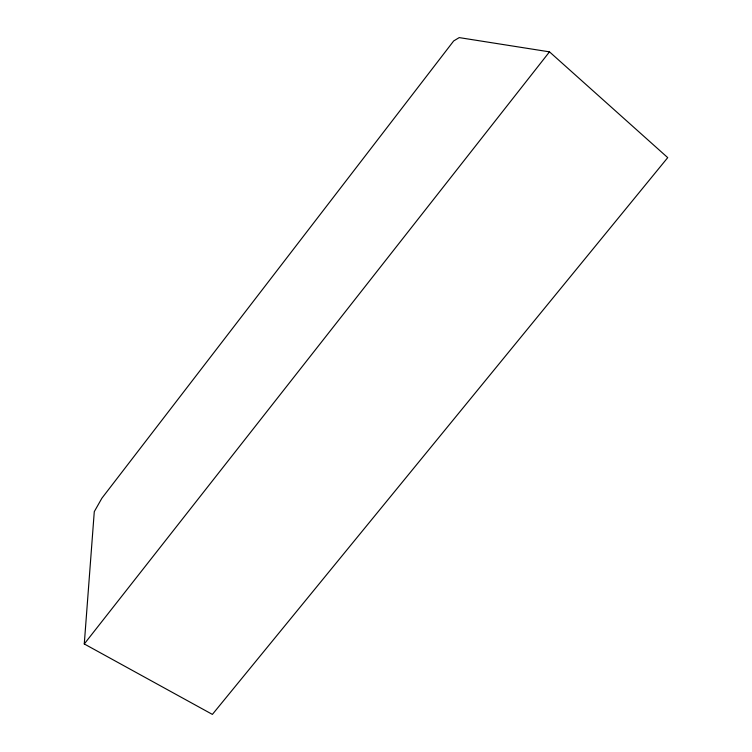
<?xml version="1.0" encoding="UTF-8"?>
<svg xmlns="http://www.w3.org/2000/svg" width="752" height="752" viewBox="0 0 752 752"><rect width="100%" height="100%" fill="white"/><g stroke="black" fill="none" stroke-linecap="round" stroke-linejoin="round"><path stroke-width="1.13" d="M84.271 643.956L94.282 511.651L101.896 498.2L453.682 40.946L459.209 37.6L549.496 51.85L667.729 157.629L212.384 714.4L84.271 643.956L549.496 51.85"/></g></svg>
